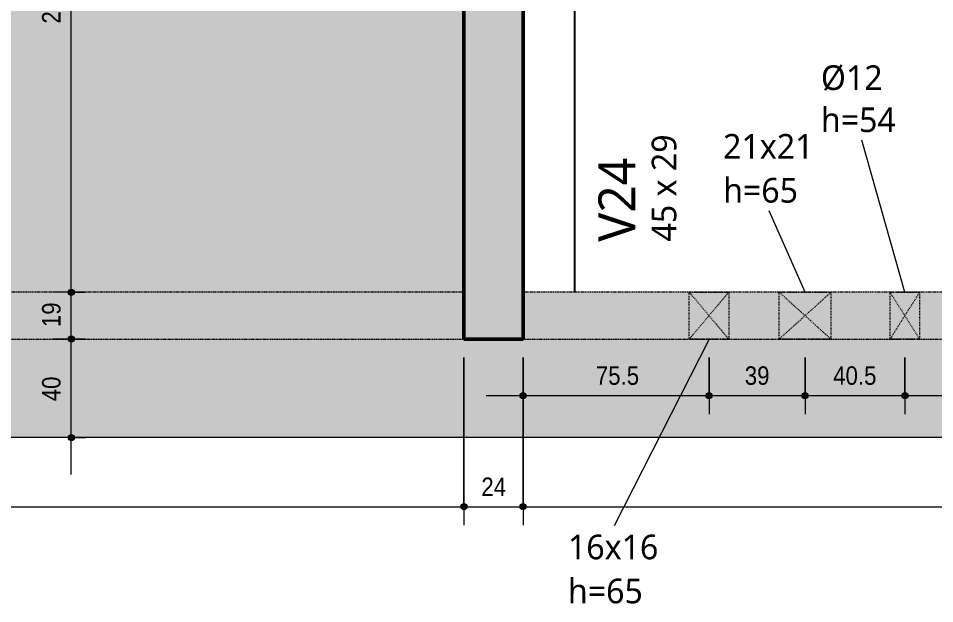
# Model space of a CAD drawing. Header units: centimetres. Extents: x -1475 to 26035, y -1239 to 84208.
# Drawn here: x 3866 to 4237.9, y -1187.1 to -949.6 of the extents above; entities that cross this region are included whole.
import ezdxf

# ---------------------------------------------------------------- set-up
doc = ezdxf.new("R2010")
doc.units = ezdxf.units.CM
doc.linetypes.add('Hidden', pattern=[0.714375, 0.47625, -0.238125])
doc.linetypes.add('Traço', pattern=[0.6349999999999998, 0.3174999999999999, -0.3174999999999999])
for name, color, linetype, lineweight in [('A-ANNO-DIMS', 7, 'Continuous', 9), ('A-ANNO-DIMS-50', 7, 'Continuous', 9), ('A-DETL', 7, 'Hidden', 18), ('A-FLOR', 7, 'Continuous', 9), ('A-GENM', 7, 'Continuous', 18), ('A-GENM-HDLN', 7, 'Traço', 18), ('A-GENM-IDEN', 7, 'Continuous', 9), ('S-BEAM', 7, 'Continuous', 9), ('S-BEAM-IDEN', 7, 'Continuous', 9), ('S-COLS', 7, 'Continuous', 9)]:
    doc.layers.add(name, color=color, linetype=linetype, lineweight=lineweight)
doc.styles.add('Fira Sans', font='', dxfattribs={"width": 0.9, "height": 7.5})
doc.styles.add('Gadugi', font='gadugi.ttf', dxfattribs={"height": 14.99999999999999})
doc.styles.add('Gadugi_1', font='gadugi.ttf', dxfattribs={"height": 9.999999999999993})
doc.styles.get('Fira Sans').set_extended_font_data('Fira Sans')
doc.dimstyles.new('PED_R80_1_5mm_ACIMA_As_ESQ__R00', dxfattribs={"dimscale": 30.48, "dimtxt": 10.22984559970693, "dimasz": 0.3280839895013123, "dimexe": 0.2460629921259842, "dimexo": 0.2460629921259842, "dimgap": 0.04921259842519685, "dimtad": 1, "dimdec": 1, "dimrnd": 0.5, "dimdsep": 46, "dimtxsty": 'Fira Sans', "dimblk1": 'DOTSMALL', "dimblk2": 'DOTSMALL', "dimsah": 1, "dimcen": 0.09, "dimdle": 0.4921259842519685, "dimazin": 0, "dimtfac": 1, "dimtdec": 4, "dimtix": 1, "dimtmove": 0, "dimatfit": 3, "dimfxl": 1, "dimtvp": 1, "dimtolj": 1, "dimtzin": 0, "dimarcsym": 2})
doc.dimstyles.new('PED_R80_1_5mm_ACIMA_As_ESQ__R00_2', dxfattribs={"dimscale": 30.48, "dimtxt": 10.22984559970693, "dimasz": 0.3280839895013123, "dimexe": 0.2460629921259842, "dimexo": 0.2460629921259842, "dimgap": 0.04921259842519685, "dimtad": 1, "dimdec": 1, "dimrnd": 0.5, "dimdsep": 46, "dimtxsty": 'Fira Sans', "dimblk1": 'DOTSMALL', "dimblk2": 'DOTSMALL', "dimsah": 1, "dimcen": 0.09, "dimdle": 0.4921259842519685, "dimazin": 0, "dimtfac": 1, "dimtdec": 4, "dimtix": 1, "dimtmove": 2, "dimatfit": 3, "dimfxl": 1, "dimtvp": 1, "dimtolj": 1, "dimtzin": 0, "dimarcsym": 2})
doc.dimstyles.new('PED_R80_1_5mm_ACIMA_As_ESQ__R00_3', dxfattribs={"dimscale": 30.48, "dimtxt": 10.22984559970693, "dimasz": 0.3280839895013123, "dimexe": 0.2460629921259842, "dimexo": 0.2460629921259842, "dimgap": 0.04921259842519685, "dimtad": 1, "dimdec": 1, "dimrnd": 0.5, "dimdsep": 46, "dimtxsty": 'Fira Sans', "dimblk1": 'DOTSMALL', "dimblk2": 'DOTSMALL', "dimsah": 1, "dimcen": 0.09, "dimdle": 0.4921259842519685, "dimazin": 0, "dimtfac": 1, "dimtdec": 4, "dimtix": 1, "dimtmove": 0, "dimatfit": 3, "dimfxl": 1, "dimtvp": 1, "dimtolj": 1, "dimtzin": 0, "dimarcsym": 2})

# ---------------------------------------------------------------- blocks, each defined once
blk = doc.blocks.new('PED_FURO_CIRCULAR_R04_2020 _INSTÂNCIA_ - FURO CIRC-3774465-PL200 - FORMA DO DUPLEX INFERIOR')
at = {"layer": 'A-GENM-HDLN'}
for p, q in [((6.000000000000609, -9.500000000000677), (-5.999999999999364, 9.499999999999192)), ((-5.999999999999363, -9.500000000000677), (6.00000000000061, 9.499999999999192)), ((-5.999999999999363, -9.500000000000677), (-5.999999999999363, 9.499999999999192)), ((-5.999999999999363, 9.499999999999194), (6.000000000000608, 9.499999999999194)), ((6.000000000000609, 9.499999999999194), (6.000000000000609, -9.500000000000675)), ((6.000000000000609, -9.500000000000677), (-5.999999999999362, -9.500000000000677))]:
    blk.add_line(p, q, dxfattribs=at)
blk = doc.blocks.new('PED_FURO_RETANGULAR_R04_2020 _INSTÂNCIA_ - FURO RET-4011217-PL200 - FORMA DO DUPLEX INFERIOR')
at = {"layer": 'A-GENM-HDLN'}
for p, q in [((-7.999999999999368, 9.499999999999332), (8.000000000000684, -9.500000000000746)), ((-7.999999999999368, -9.500000000000746), (8.000000000000684, 9.499999999999332)), ((-7.999999999999368, -9.500000000000746), (-7.999999999999368, 9.499999999999332)), ((-7.999999999999368, 9.499999999999332), (8.000000000000684, 9.499999999999332)), ((8.000000000000682, 9.499999999999332), (8.000000000000682, -9.500000000000746)), ((8.000000000000682, -9.500000000000746), (-7.999999999999369, -9.500000000000746))]:
    blk.add_line(p, q, dxfattribs=at)
blk = doc.blocks.new('PED_FURO_RETANGULAR_R04_2020 _INSTÂNCIA_ - FURO RET-4011144-PL200 - FORMA DO DUPLEX INFERIOR')
at = {"layer": 'A-GENM-HDLN'}
for p, q in [((-10.49999999999937, 9.499999999999332), (10.50000000000068, -9.500000000000746)), ((-10.49999999999937, -9.500000000000746), (10.50000000000068, 9.499999999999332)), ((-10.49999999999937, -9.500000000000746), (-10.49999999999937, 9.499999999999332)), ((-10.49999999999937, 9.499999999999332), (10.50000000000068, 9.499999999999332)), ((10.50000000000068, 9.499999999999332), (10.50000000000068, -9.500000000000746)), ((10.50000000000068, -9.500000000000746), (-10.49999999999936, -9.500000000000746))]:
    blk.add_line(p, q, dxfattribs=at)
blk = doc.blocks.new('DIMBLOCK77-PL200 - FORMA DO DUPLEX INFERIOR')
at = {"layer": 'A-ANNO-DIMS-50', "true_color": 0x000032}
h = blk.add_hatch(color=178, dxfattribs=at)
edge = h.paths.add_edge_path(flags=0)
edge.add_arc((3420.83009794313, -1147.81079909401), 1.24999999999979, 0, 360)
h = blk.add_hatch(color=178, dxfattribs=at)
edge = h.paths.add_edge_path(flags=0)
edge.add_arc((4046.830085504219, -1147.810389273434), 1.249999999999798, 0, 360)
at = {"layer": 'A-ANNO-DIMS-50', "color": 178, "true_color": 0x000032}
for p, q in [((3420.830045857409, -1068.249979305979), (3420.83010285312, -1155.310799094009)), ((3420.83009794313, -1147.81079909401), (3420.830045857409, -1068.249979305979)), ((4046.83004585741, -1087.249979305979), (4046.830090414211, -1155.310389273433)), ((4046.830085504219, -1147.810389273434), (4046.83004585741, -1087.249979305979)), ((3420.83009794313, -1147.81079909401), (4046.830085504219, -1147.810389273434))]:
    blk.add_line(p, q, dxfattribs=at)
for centre, radius in [((3420.83009794313, -1147.81079909401), 1.24999999999979), ((4046.830085504219, -1147.810389273434), 1.249999999999798)]:
    blk.add_circle(centre, radius, dxfattribs=at)
at = {"layer": 'A-ANNO-DIMS-50', "color": 0, "insert": (3726.354427542968, -1135.925258011195), "char_height": 7.5, "width": 17.941575359486, "attachment_point": 1, "rotation": 3.7509568393997846e-05, "line_spacing_factor": 1.049214933303275, "style": 'Fira Sans'}
blk.add_mtext('626', dxfattribs=at)
blk = doc.blocks.new('_DotSmall')
at = {"color": 0, "linetype": 'ByBlock', "const_width": 0.5}
blk.add_lwpolyline([(-0.0625, 0, 1), (0.0625, 0, 1)], format="xyb", close=True, dxfattribs=at)
blk = doc.blocks.new('DIMBLOCK78-PL200 - FORMA DO DUPLEX INFERIOR')
at = {"layer": 'A-ANNO-DIMS-50', "true_color": 0x000032}
h = blk.add_hatch(color=178, dxfattribs=at)
edge = h.paths.add_edge_path(flags=0)
edge.add_arc((4046.830085504219, -1147.810389273434), 1.249999999999798, 0, 360)
h = blk.add_hatch(color=178, dxfattribs=at)
edge = h.paths.add_edge_path(flags=0)
edge.add_arc((4070.830085504209, -1147.810373561463), 1.249999999999981, 0, 360)
at = {"layer": 'A-ANNO-DIMS-50', "color": 178, "true_color": 0x000032}
for p, q in [((4046.83004585741, -1087.249979305979), (4046.830090414211, -1155.310389273433)), ((4046.830085504219, -1147.810389273434), (4046.83004585741, -1087.249979305979)), ((4070.83004585741, -1087.249979305979), (4070.8300904142, -1155.310373561462)), ((4070.830085504209, -1147.810373561463), (4070.83004585741, -1087.249979305979)), ((4046.830085504219, -1147.810389273434), (4070.830085504209, -1147.810373561463))]:
    blk.add_line(p, q, dxfattribs=at)
for centre, radius in [((4046.830085504219, -1147.810389273434), 1.249999999999798), ((4070.830085504209, -1147.810373561463), 1.249999999999981)]:
    blk.add_circle(centre, radius, dxfattribs=at)
at = {"layer": 'A-ANNO-DIMS-50', "color": 0, "insert": (4053.911882723434, -1135.92504357064), "char_height": 7.5, "width": 11.80366799966184, "attachment_point": 1, "rotation": 3.750956839399784e-05, "line_spacing_factor": 1.049214933303275, "style": 'Fira Sans'}
blk.add_mtext('24', dxfattribs=at)
blk = doc.blocks.new('DIMBLOCK79-PL200 - FORMA DO DUPLEX INFERIOR')
at = {"layer": 'A-ANNO-DIMS-50', "true_color": 0x000032}
h = blk.add_hatch(color=178, dxfattribs=at)
edge = h.paths.add_edge_path(flags=0)
edge.add_arc((4070.830085504209, -1147.810373561463), 1.249999999999981, 0, 360)
h = blk.add_hatch(color=178, dxfattribs=at)
edge = h.paths.add_edge_path(flags=0)
edge.add_arc((4497.830041503186, -1147.810094019337), 1.249999999999968, 0, 360)
at = {"layer": 'A-ANNO-DIMS-50', "color": 178, "true_color": 0x000032}
for p, q in [((4070.83004585741, -1087.249979305979), (4070.8300904142, -1155.310373561462)), ((4070.830085504209, -1147.810373561463), (4070.83004585741, -1087.249979305979)), ((4497.830001856571, -1087.249979305979), (4497.830046413177, -1155.310094019335)), ((4497.830041503186, -1147.810094019336), (4497.830001856571, -1087.249979305979)), ((4070.830085504209, -1147.810373561463), (4497.830041503186, -1147.810094019337))]:
    blk.add_line(p, q, dxfattribs=at)
for centre, radius in [((4070.830085504209, -1147.810373561463), 1.249999999999981), ((4497.830041503186, -1147.810094019337), 1.249999999999968)]:
    blk.add_circle(centre, radius, dxfattribs=at)
at = {"layer": 'A-ANNO-DIMS-50', "color": 0, "insert": (4286.016579722467, -1135.92489161971), "char_height": 7.5, "width": 16.99728191951305, "attachment_point": 1, "rotation": 3.750956839399784e-05, "line_spacing_factor": 1.049214933303275, "style": 'Fira Sans'}
blk.add_mtext('427', dxfattribs=at)
blk = doc.blocks.new('DIMBLOCK268-PL200 - FORMA DO DUPLEX INFERIOR')
at = {"layer": 'A-ANNO-DIMS-50', "true_color": 0x000032}
h = blk.add_hatch(color=178, dxfattribs=at)
edge = h.paths.add_edge_path(flags=0)
edge.add_arc((4070.830040947419, -1102.695401324447), 1.25, 0, 360)
h = blk.add_hatch(color=178, dxfattribs=at)
edge = h.paths.add_edge_path(flags=0)
edge.add_arc((4146.324572889376, -1102.695401324447), 1.250000000000028, 0, 360)
at = {"layer": 'A-ANNO-DIMS-50', "color": 178, "true_color": 0x000032}
for p, q in [((4070.830040947419, -1087.249979305981), (4070.830040947419, -1110.195401324447)), ((4070.830040947419, -1102.695401324447), (4070.830040947419, -1087.249979305981)), ((4146.324572889376, -1087.24997930598), (4146.324572889376, -1110.195401324447)), ((4146.324572889376, -1102.695401324447), (4146.324572889376, -1087.24997930598)), ((4055.830040947419, -1102.695401324447), (4146.324572889376, -1102.695401324447))]:
    blk.add_line(p, q, dxfattribs=at)
for centre, radius in [((4070.830040947419, -1102.695401324447), 1.25), ((4146.324572889376, -1102.695401324447), 1.250000000000028)]:
    blk.add_circle(centre, radius, dxfattribs=at)
at = {"layer": 'A-ANNO-DIMS-50', "color": 0, "insert": (4100.380315251966, -1090.810060257863), "char_height": 7.5, "width": 19.6727799994364, "attachment_point": 1, "line_spacing_factor": 1.049214933303275, "style": 'Fira Sans'}
blk.add_mtext('75.5', dxfattribs=at)
blk = doc.blocks.new('DIMBLOCK269-PL200 - FORMA DO DUPLEX INFERIOR')
at = {"layer": 'A-ANNO-DIMS-50', "true_color": 0x000032}
h = blk.add_hatch(color=178, dxfattribs=at)
edge = h.paths.add_edge_path(flags=0)
edge.add_arc((4146.324572889376, -1102.695401324447), 1.250000000000028, 0, 360)
h = blk.add_hatch(color=178, dxfattribs=at)
edge = h.paths.add_edge_path(flags=0)
edge.add_arc((4185.324572889377, -1102.695401324447), 1.25, 0, 360)
at = {"layer": 'A-ANNO-DIMS-50', "color": 178, "true_color": 0x000032}
for p, q in [((4146.324572889376, -1087.24997930598), (4146.324572889376, -1110.195401324447)), ((4146.324572889376, -1102.695401324447), (4146.324572889376, -1087.24997930598)), ((4185.324572889377, -1087.24997930598), (4185.324572889377, -1110.195401324447)), ((4185.324572889377, -1102.695401324447), (4185.324572889377, -1087.24997930598)), ((4146.324572889376, -1102.695401324447), (4185.324572889377, -1102.695401324447))]:
    blk.add_line(p, q, dxfattribs=at)
for centre, radius in [((4146.324572889376, -1102.695401324447), 1.250000000000028), ((4185.324572889377, -1102.695401324447), 1.25)]:
    blk.add_circle(centre, radius, dxfattribs=at)
at = {"layer": 'A-ANNO-DIMS-50', "color": 0, "insert": (4160.840801956186, -1090.810060257863), "char_height": 7.5, "width": 11.96105023965734, "attachment_point": 1, "line_spacing_factor": 1.049214933303275, "style": 'Fira Sans'}
blk.add_mtext('39', dxfattribs=at)
blk = doc.blocks.new('DIMBLOCK270-PL200 - FORMA DO DUPLEX INFERIOR')
at = {"layer": 'A-ANNO-DIMS-50', "true_color": 0x000032}
h = blk.add_hatch(color=178, dxfattribs=at)
edge = h.paths.add_edge_path(flags=0)
edge.add_arc((4185.324572889377, -1102.695401324447), 1.25, 0, 360)
h = blk.add_hatch(color=178, dxfattribs=at)
edge = h.paths.add_edge_path(flags=0)
edge.add_arc((4225.830040947422, -1102.695401324447), 1.25, 0, 360)
at = {"layer": 'A-ANNO-DIMS-50', "color": 178, "true_color": 0x000032}
for p, q in [((4185.324572889377, -1087.24997930598), (4185.324572889377, -1110.195401324447)), ((4185.324572889377, -1102.695401324447), (4185.324572889377, -1087.24997930598)), ((4225.830040947422, -1087.24997930598), (4225.830040947422, -1110.195401324447)), ((4225.830040947422, -1102.695401324447), (4225.830040947422, -1087.24997930598)), ((4185.324572889377, -1102.695401324447), (4225.830040947422, -1102.695401324447))]:
    blk.add_line(p, q, dxfattribs=at)
for centre in [(4185.324572889377, -1102.695401324447), (4225.830040947422, -1102.695401324447)]:
    blk.add_circle(centre, 1.25, dxfattribs=at)
at = {"layer": 'A-ANNO-DIMS-50', "color": 0, "insert": (4196.724555918653, -1090.810060257863), "char_height": 7.5, "width": 21.24660239939132, "attachment_point": 1, "line_spacing_factor": 1.049214933303275, "style": 'Fira Sans'}
blk.add_mtext('40.5', dxfattribs=at)
blk = doc.blocks.new('DIMBLOCK271-PL200 - FORMA DO DUPLEX INFERIOR')
at = {"layer": 'A-ANNO-DIMS-50', "true_color": 0x000032}
h = blk.add_hatch(color=178, dxfattribs=at)
edge = h.paths.add_edge_path(flags=0)
edge.add_arc((4225.830040947422, -1102.695401324447), 1.25, 0, 360)
h = blk.add_hatch(color=178, dxfattribs=at)
edge = h.paths.add_edge_path(flags=0)
edge.add_arc((4342.829996945728, -1102.695401324447), 1.25, 0, 360)
at = {"layer": 'A-ANNO-DIMS-50', "color": 178, "true_color": 0x000032}
for p, q in [((4225.830040947422, -1087.24997930598), (4225.830040947422, -1110.195401324447)), ((4225.830040947422, -1102.695401324447), (4225.830040947422, -1087.24997930598)), ((4342.829996945728, -1087.24997930598), (4342.829996945728, -1110.195401324447)), ((4342.829996945728, -1102.695401324447), (4342.829996945728, -1087.24997930598)), ((4225.830040947422, -1102.695401324447), (4342.829996945728, -1102.695401324447))]:
    blk.add_line(p, q, dxfattribs=at)
for centre in [(4225.830040947422, -1102.695401324447), (4342.829996945728, -1102.695401324447)]:
    blk.add_circle(centre, 1.25, dxfattribs=at)
at = {"layer": 'A-ANNO-DIMS-50', "color": 0, "insert": (4277.969153413424, -1090.810060257863), "char_height": 7.5, "width": 15.26607727956265, "attachment_point": 1, "line_spacing_factor": 1.049214933303275, "style": 'Fira Sans'}
blk.add_mtext('117', dxfattribs=at)
blk = doc.blocks.new('DIMBLOCK282-PL200 - FORMA DO DUPLEX INFERIOR')
at = {"layer": 'A-ANNO-DIMS-50', "true_color": 0x000032}
h = blk.add_hatch(color=178, dxfattribs=at)
edge = h.paths.add_edge_path(flags=0)
edge.add_arc((3887.458137116893, -1079.749979305981), 1.249999999999943, 0, 360)
h = blk.add_hatch(color=178, dxfattribs=at)
edge = h.paths.add_edge_path(flags=0)
edge.add_arc((3887.458137116893, -1119.74997930598), 1.249999999999943, 0, 360)
at = {"layer": 'A-ANNO-DIMS-50', "color": 178, "true_color": 0x000032}
for p, q in [((3893.190370163927, -1079.749979305981), (3879.958137116893, -1079.749979305981)), ((3887.458137116893, -1134.74997930598), (3887.458137116893, -1079.749979305981)), ((3887.458137116893, -1079.749979305981), (3893.190370163927, -1079.749979305981)), ((3893.190370163927, -1119.74997930598), (3879.958137116893, -1119.74997930598)), ((3887.458137116893, -1119.74997930598), (3893.190370163927, -1119.74997930598))]:
    blk.add_line(p, q, dxfattribs=at)
for centre in [(3887.458137116893, -1079.749979305981), (3887.458137116893, -1119.74997930598)]:
    blk.add_circle(centre, 1.249999999999943, dxfattribs=at)
at = {"layer": 'A-ANNO-DIMS-50', "color": 0, "insert": (3875.572796050309, -1104.996053972497), "char_height": 7.5, "width": 12.5905791996393, "attachment_point": 1, "rotation": 90, "line_spacing_factor": 1.049214933303275, "style": 'Fira Sans'}
blk.add_mtext('40', dxfattribs=at)
blk = doc.blocks.new('DIMBLOCK283-PL200 - FORMA DO DUPLEX INFERIOR')
at = {"layer": 'A-ANNO-DIMS-50', "true_color": 0x000032}
h = blk.add_hatch(color=178, dxfattribs=at)
edge = h.paths.add_edge_path(flags=0)
edge.add_arc((3887.458137116893, -1060.74997930598), 1.249999999999943, 0, 360)
h = blk.add_hatch(color=178, dxfattribs=at)
edge = h.paths.add_edge_path(flags=0)
edge.add_arc((3887.458137116893, -1079.749979305981), 1.249999999999943, 0, 360)
at = {"layer": 'A-ANNO-DIMS-50', "color": 178, "true_color": 0x000032}
for p, q in [((3893.190370163927, -1060.74997930598), (3879.958137116893, -1060.74997930598)), ((3887.458137116893, -1079.749979305981), (3887.458137116893, -1060.74997930598)), ((3887.458137116893, -1060.74997930598), (3893.190370163927, -1060.74997930598)), ((3893.190370163927, -1079.749979305981), (3879.958137116893, -1079.749979305981)), ((3887.458137116893, -1079.749979305981), (3893.190370163927, -1079.749979305981))]:
    blk.add_line(p, q, dxfattribs=at)
for centre in [(3887.458137116893, -1060.74997930598), (3887.458137116893, -1079.749979305981)]:
    blk.add_circle(centre, 1.249999999999943, dxfattribs=at)
at = {"layer": 'A-ANNO-DIMS-50', "color": 0, "insert": (3875.572796050309, -1074.905870572514), "char_height": 7.5, "width": 11.17413903967988, "attachment_point": 1, "rotation": 90, "line_spacing_factor": 1.049214933303275, "style": 'Fira Sans'}
blk.add_mtext('19', dxfattribs=at)
blk = doc.blocks.new('DIMBLOCK284-PL200 - FORMA DO DUPLEX INFERIOR')
at = {"layer": 'A-ANNO-DIMS-50', "true_color": 0x000032}
h = blk.add_hatch(color=178, dxfattribs=at)
edge = h.paths.add_edge_path(flags=0)
edge.add_arc((3887.458137116893, -820.2499793059809), 1.249999999999943, 0, 360)
h = blk.add_hatch(color=178, dxfattribs=at)
edge = h.paths.add_edge_path(flags=0)
edge.add_arc((3887.458137116893, -1060.74997930598), 1.249999999999943, 0, 360)
at = {"layer": 'A-ANNO-DIMS-50', "color": 178, "true_color": 0x000032}
for p, q in [((4063.330040947419, -820.2499793059809), (3879.958137116893, -820.2499793059809)), ((3887.458137116893, -1060.74997930598), (3887.458137116893, -820.2499793059809)), ((3887.458137116893, -820.2499793059809), (4063.330040947419, -820.2499793059809)), ((3893.190370163927, -1060.74997930598), (3879.958137116893, -1060.74997930598)), ((3887.458137116893, -1060.74997930598), (3893.190370163927, -1060.74997930598))]:
    blk.add_line(p, q, dxfattribs=at)
for centre in [(3887.458137116893, -820.2499793059809), (3887.458137116893, -1060.74997930598)]:
    blk.add_circle(centre, 1.249999999999943, dxfattribs=at)
at = {"layer": 'A-ANNO-DIMS-50', "color": 0, "insert": (3875.572796050309, -951.7134639056592), "char_height": 7.5, "width": 26.912363039229, "attachment_point": 1, "rotation": 90, "line_spacing_factor": 1.049214933303275, "style": 'Fira Sans'}
blk.add_mtext('240.5', dxfattribs=at)

msp = doc.modelspace()

# ---------------------------------------------------------------- hatches: boundary and pattern name
at = {"layer": 'A-DETL', "linetype": 'Continuous', "true_color": 0xccffcc}
for points in [[(3417.88888224835, -1079.749979305981), (4046.830040947419, -1079.749979305981), (4046.830040947419, -1060.749979305981), (3163.830040947469, -1060.749979305981), (3163.830040947469, -1079.749979305981), (3233.612008043027, -1079.749979305981)], [(4497.82999694658, -1079.749979305981), (4497.82999694658, -1060.749979305981), (4070.830040947419, -1060.749979305981), (4070.830040947419, -1079.749979305981), (4339.273253274965, -1079.749979305981)]]:
    msp.add_hatch(color=254, dxfattribs=at).paths.add_polyline_path(points, flags=0)
at = {"layer": 'A-FLOR', "lineweight": 18, "true_color": 0xe6b8b7}
msp.add_hatch(color=9, dxfattribs=at).paths.add_polyline_path([(4339.273253274965, -1119.749979305981), (5463.82999694657, -1119.749979305981), (5463.829996946571, -214.7499793059854), (5423.829996946581, -214.7499793059854), (5423.82999694657, -1079.749979305981), (3144.830040947468, -1079.749979305981), (3144.830040947468, -214.7499793059854), (3104.829448475218, -214.7499793059854), (3104.830040947468, -1119.749979305981), (4070.830040947419, -1119.749979305981)], flags=0)
at = {"layer": 'A-FLOR', "lineweight": 18, "true_color": 0xd9d9d9}
msp.add_hatch(color=254, dxfattribs=at).paths.add_polyline_path([(3163.830040947468, -1060.749979305981), (3370.830040947416, -1060.749979305981), (3370.830040947417, -998.8124829924199), (3368.1136549721, -993.7304822769712), (3366.406482535325, -988.10268896647), (3365.830040947418, -982.2499793059864), (3366.406482535325, -976.3972696455022), (3368.113654972079, -970.7694763350327), (3370.885952578345, -965.5828723153978), (3374.616837511822, -961.0367758703901), (3379.162933956834, -957.30589093691), (3384.349537976465, -954.5335933306469), (3389.977331286935, -952.8264208938895), (3395.830040947414, -952.2499793059867), (3401.682750607905, -952.8264208938895), (3407.310543918371, -954.5335933306469), (3412.497147938009, -957.30589093691), (3417.043244383014, -961.0367758703901), (3420.774129316497, -965.5828723153978), (3423.546426922757, -970.7694763350327), (3425.253599359517, -976.397269645501), (3425.830040947418, -982.2499793059864), (3425.253599359517, -988.1026889664705), (3423.546426922284, -993.7304822778284), (3420.830040947418, -998.9170862965741), (3420.830040947417, -1060.749979305981), (4046.830040947422, -1060.749979305981), (4046.83004094742, -856.6977276800784), (4031.832146776258, -856.6977276800784), (4031.832146776258, -808.7018230284777), (4046.83004094742, -808.7018230284777), (4046.830040947419, -725.7499793059858), (3244.830040947418, -725.7499793059858), (3244.830040947418, -704.7499793059858), (3163.830040947468, -704.7499793059849), (3163.830040947468, -733.0567030545847)], flags=0)
at = {"layer": 'S-COLS', "true_color": 0x808080}
msp.add_hatch(color=8, dxfattribs=at).paths.add_polyline_path([(4070.830040947419, -1079.749979305981), (4070.830040947419, -801.2499793059811), (4046.830040947419, -801.2499793059811), (4046.830040947419, -1079.749979305981)], flags=0)

# ---------------------------------------------------------------- linework, layer by layer
at = {"layer": 'A-DETL'}
for p, q in [((4046.830040947419, -1060.74997930598), (3163.83004094747, -1060.74997930598)), ((4046.830040947419, -1060.74997930598), (3163.83004094747, -1060.74997930598)), ((4046.830040947419, -1079.749979305981), (4046.830040947419, -1060.74997930598)), ((4046.830040947419, -1060.74997930598), (4046.830040947419, -1079.749979305981)), ((4070.830040947419, -1079.749979305981), (4070.830040947419, -1060.74997930598)), ((4070.830040947419, -1060.74997930598), (4070.830040947419, -1079.749979305981)), ((4497.829996946579, -1060.74997930598), (4070.83004094742, -1060.74997930598)), ((4497.829996946579, -1060.74997930598), (4070.830040947419, -1060.74997930598)), ((3163.83004094747, -1079.749979305981), (4046.830040947419, -1079.749979305981)), ((4070.830040947419, -1079.749979305981), (4497.829996946579, -1079.749979305981))]:
    msp.add_line(p, q, dxfattribs=at)
at = {"layer": 'A-FLOR', "lineweight": 18}
msp.add_line((5463.829996946569, -1119.74997930598), (3104.830040947469, -1119.74997930598), dxfattribs=at)
at = {"layer": 'A-GENM-IDEN'}
for p, q in [((4225.830040948275, -1060.74997930598), (4208.29399364363, -999.0240776933889)), ((4185.324572890229, -1060.74997930598), (4170.753478001292, -1027.665429376469)), ((4146.324572890229, -1079.74997930598), (4107.760092820419, -1155.562867107529))]:
    msp.add_line(p, q, dxfattribs=at)
at = {"layer": 'S-BEAM', "lineweight": 25}
msp.add_line((4091.830040947424, -1060.74997930598), (4091.830040947421, -820.2499793059809), dxfattribs=at)
at = {"layer": 'S-COLS', "lineweight": 50}
for p, q in [((4046.830040947419, -1079.749979305981), (4046.830040947419, -801.2499793059806)), ((4070.830040947419, -801.2499793059806), (4070.830040947419, -1079.749979305981)), ((4070.830040947419, -1079.749979305981), (4046.830040947419, -1079.749979305981))]:
    msp.add_line(p, q, dxfattribs=at)

# ---------------------------------------------------------------- block references
at = {"layer": 'A-GENM', "linetype": 'Traço'}
for name, p in [('PED_FURO_RETANGULAR_R04_2020 _INSTÂNCIA_ - FURO RET-4011217-PL200 - FORMA DO DUPLEX INFERIOR', (4146.324572890229, -1070.249979305979)), ('PED_FURO_RETANGULAR_R04_2020 _INSTÂNCIA_ - FURO RET-4011144-PL200 - FORMA DO DUPLEX INFERIOR', (4185.324572890229, -1070.249979305979)), ('PED_FURO_CIRCULAR_R04_2020 _INSTÂNCIA_ - FURO CIRC-3774465-PL200 - FORMA DO DUPLEX INFERIOR', (4225.830040948274, -1070.249979305979))]:
    msp.add_blockref(name, p, dxfattribs=at)

# ---------------------------------------------------------------- texts
at = {"layer": 'A-GENM-IDEN', "char_height": 9.999999999999993, "attachment_point": 1, "style": 'Gadugi_1'}
for s, insert, width in [('Ø12', (4191.743993643629, -968.6573818713849), 31.26581249999997), ('h=54', (4191.743993643629, -985.7339735267223), 39.68353124999997), ('21x21', (4152.053478001291, -996.5174835544648), 44.89449999999997), ('h=65', (4152.053478001291, -1014.375325209802), 39.68353124999997), ('16x16', (4089.060092820419, -1159.122762940863), 44.89449999999997), ('h=65', (4089.060092820419, -1176.9806045962), 39.68353124999997)]:
    msp.add_mtext(s, dxfattribs=dict(at, insert=insert, width=width))
at = {"layer": 'S-BEAM-IDEN', "attachment_point": 1, "rotation": 90}
for s, insert, char_height, width, style in [('45 x 29', (4123.050490777533, -1040.158240473173), 9.999999999999993, 54.51474999999996, 'Gadugi_1'), ('V24', (4101.415766746269, -1040.20709693602), 14.99999999999999, 44.09281249999997, 'Gadugi')]:
    msp.add_mtext(s, dxfattribs=dict(at, insert=insert, char_height=char_height, width=width, style=style))

# ---------------------------------------------------------------- dimensions: what is measured, and where the dimension line sits
at = {"layer": 'A-ANNO-DIMS', "color": 178, "true_color": 0x000032}
for base, p1, p2, angle, dimstyle, override, picture, middle in [((3887.458137116895, -820.2499793059814), (3885.690370163927, -1060.74997930598), (4070.830040947419, -820.2499793059809), 89.99999999999991, 'PED_R80_1_5mm_ACIMA_As_ESQ__R00_3', {"dimpost": '<>', "dimfxl": 303.5077391069618}, 'DIMBLOCK284-PL200 - FORMA DO DUPLEX INFERIOR', (3882.14282506989, -940.4999793059819)), ((3887.458137116895, -1060.749979305981), (3885.690370163927, -1079.749979305981), (3885.690370163927, -1060.74997930598), 89.99999999999991, 'PED_R80_1_5mm_ACIMA_As_ESQ__R00_3', {"dimpost": '<>', "dimfxl": 19.00000000000045}, 'DIMBLOCK283-PL200 - FORMA DO DUPLEX INFERIOR', (3882.088398364052, -1070.249979305982)), ((4046.830040947419, -1147.810389273434), (3420.830040947417, -1060.74997930598), (4046.830040947419, -1079.749979305981), 3.750956838663657e-05, 'PED_R80_1_5mm_ACIMA_As_ESQ__R00', {"dimpost": '<>', "dimfxl": 626.2882722836205}, 'DIMBLOCK77-PL200 - FORMA DO DUPLEX INFERIOR', (3733.830040947418, -1142.49507722643)), ((3887.458137116895, -1079.749979305981), (3885.690370163927, -1119.74997930598), (3885.690370163927, -1079.749979305981), 89.99999999999991, 'PED_R80_1_5mm_ACIMA_As_ESQ__R00_3', {"dimpost": '<>', "dimfxl": 39.99999999999955}, 'DIMBLOCK282-PL200 - FORMA DO DUPLEX INFERIOR', (3882.142825069889, -1099.749979305982)), ((4070.830040947419, -1147.810373561463), (4046.830040947419, -1079.749979305981), (4070.830040947419, -1079.749979305981), 3.750956816852697e-05, 'PED_R80_1_5mm_ACIMA_As_ESQ__R00', {"dimpost": '<>', "dimfxl": 24}, 'DIMBLOCK78-PL200 - FORMA DO DUPLEX INFERIOR', (4058.830040947419, -1142.560373561463))]:
    dim = msp.add_linear_dim(base=base, p1=p1, p2=p2, angle=angle, dimstyle=dimstyle, override=override, dxfattribs=at)
    dim.commit()
    dim.dimension.update_dxf_attribs({"geometry": picture, "text_midpoint": middle})
for base, p1, p2, dimstyle, override, picture, middle in [((4146.324572889376, -1102.695401324447), (4070.830040947419, -1079.749979305981), (4146.324572889376, -1079.74997930598), 'PED_R80_1_5mm_ACIMA_As_ESQ__R00', {"dimpost": '<>', "dimfxl": 75.49453194195712}, 'DIMBLOCK268-PL200 - FORMA DO DUPLEX INFERIOR', (4108.577306918398, -1097.380089277442)), ((4185.324572889377, -1102.695401324447), (4146.324572889376, -1079.74997930598), (4185.324572889377, -1079.74997930598), 'PED_R80_1_5mm_ACIMA_As_ESQ__R00', {"dimpost": '<>', "dimfxl": 39.00000000000091}, 'DIMBLOCK269-PL200 - FORMA DO DUPLEX INFERIOR', (4165.824572889376, -1097.325662571605)), ((4225.830040947422, -1102.695401324447), (4185.324572889377, -1079.74997930598), (4225.830040947422, -1079.74997930598), 'PED_R80_1_5mm_ACIMA_As_ESQ__R00', {"dimpost": '<>', "dimfxl": 40.50546805804515}, 'DIMBLOCK270-PL200 - FORMA DO DUPLEX INFERIOR', (4205.5773069184, -1097.380089277442)), ((4342.829996945728, -1102.695401324447), (4225.830040947422, -1079.74997930598), (4342.829996945728, -1079.74997930598), 'PED_R80_1_5mm_ACIMA_As_ESQ__R00_3', {"dimpost": '<>', "dimfxl": 116.9999559983053}, 'DIMBLOCK271-PL200 - FORMA DO DUPLEX INFERIOR', (4284.330018946575, -1097.39097461861))]:
    dim = msp.add_linear_dim(base=base, p1=p1, p2=p2, dimstyle=dimstyle, override=override, dxfattribs=at)
    dim.commit()
    dim.dimension.update_dxf_attribs({"geometry": picture, "text_midpoint": middle})
dim = msp.add_linear_dim(base=(4497.829996946579, -1147.810094019336), p1=(4070.830040947419, -1079.749979305981), p2=(4497.829996946579, -1079.749979305981), angle=3.750956839804089e-05, dimstyle='PED_R80_1_5mm_ACIMA_As_ESQ__R00_2', override={"dimpost": '<>', "dimfxl": 426.9999559991597}, dxfattribs=at)
dim.commit()
dim.dimension.update_dxf_attribs({"geometry": 'DIMBLOCK79-PL200 - FORMA DO DUPLEX INFERIOR', "text_midpoint": (4294.515223955549, -1140.924886055942), "dimtype": 160, "text_rotation": 3.750956839399784e-05})

doc.saveas('drawing.dxf')
